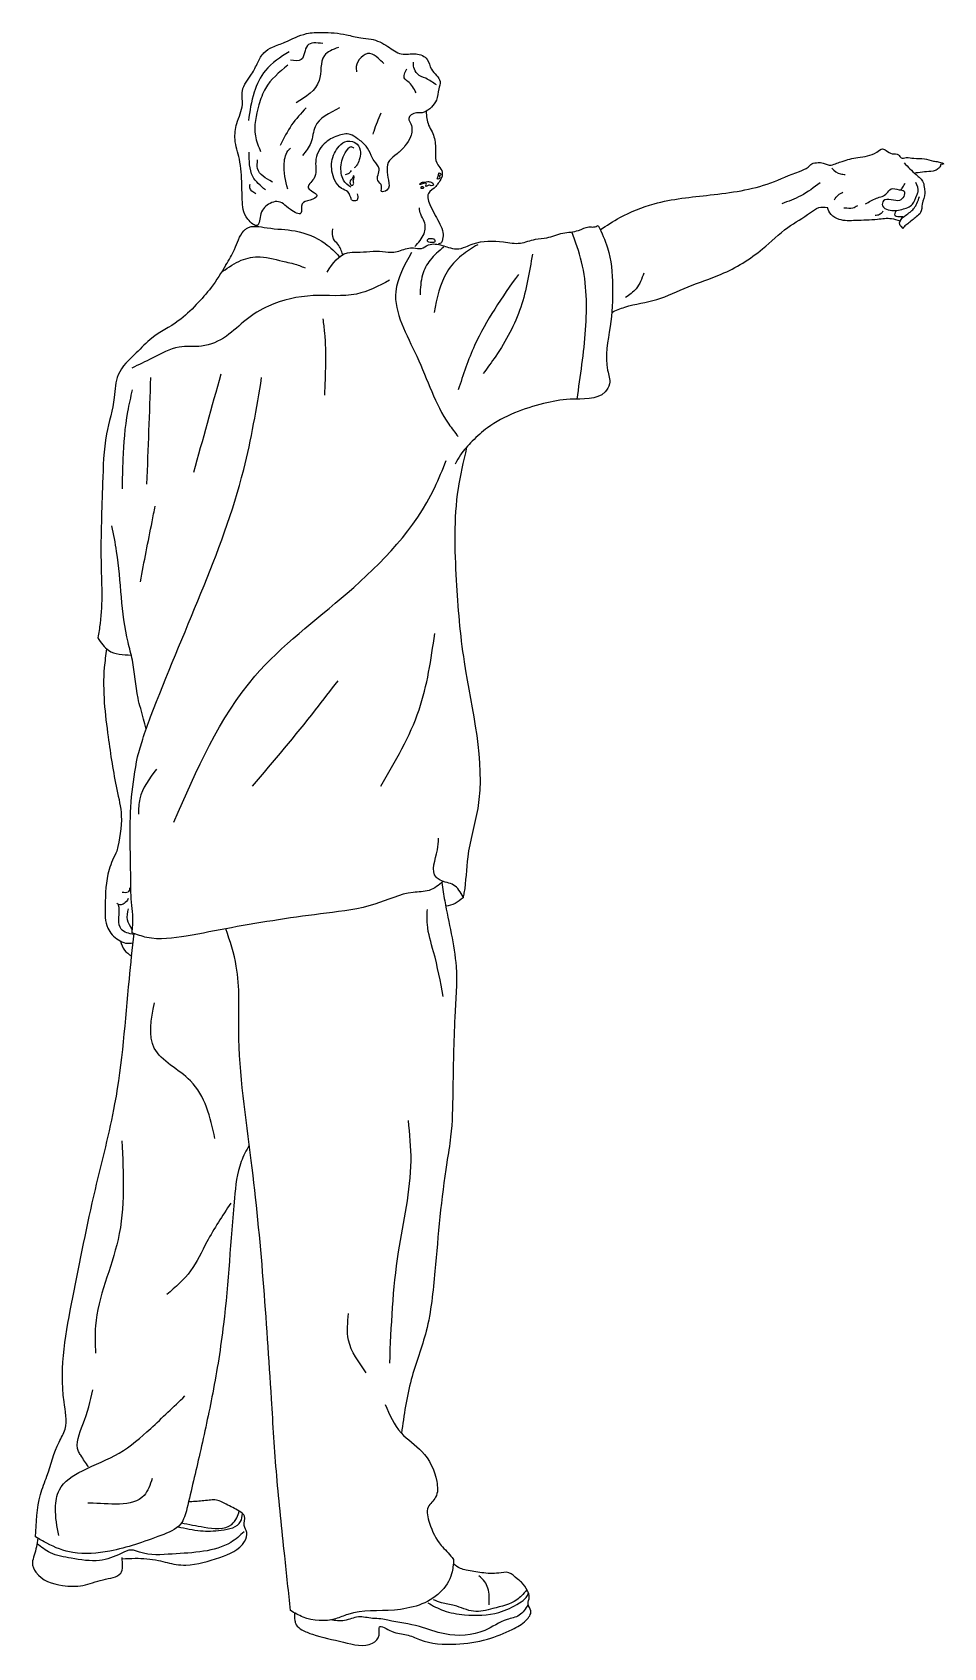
# Model space of a CAD drawing. Header units: metres. Extents: x -355 to 626, y -2 to 1737.
import ezdxf

# ---------------------------------------------------------------- set-up
doc = ezdxf.new("R2010")
doc.units = ezdxf.units.M
doc.layers.add('ceco.net 236', color=7, linetype='Continuous')

msp = doc.modelspace()

# ---------------------------------------------------------------- linework, layer by layer
at = {"layer": 'ceco.net 236'}
msp.add_line((-114.3, 1528.9), (-114.7, 1528), dxfattribs=at)
for points, knots in [([(66.9, 1650.8), (72.5, 1653.4), (81.3, 1661.5), (81.9, 1674.5), (86.4, 1687), (73.5, 1694.8), (71.8, 1709.5), (57.2, 1715.6), (41.6, 1711.1), (27.1, 1722.9), (12.8, 1730.1), (-2.9, 1730.5), (-20.1, 1735.7), (-39.8, 1737.2), (-62.8, 1736.5), (-79.5, 1727), (-95.3, 1721.8), (-106.7, 1715.5), (-112.5, 1703.8), (-119, 1689.9), (-131.1, 1676.5), (-126.8, 1656.7), (-135.4, 1640.5), (-138.1, 1620), (-130.3, 1598.6), (-129.5, 1576.7), (-128.8, 1554.6), (-128.2, 1538.8), (-110.1, 1523.9), (-110.3, 1544.2), (-101.7, 1552.2), (-88, 1556.7), (-80.5, 1547.4), (-62.8, 1537.5), (-66.9, 1554.5), (-56.2, 1555), (-43, 1562.3), (-63.9, 1568.5), (-46.6, 1581.2), (-52.7, 1598.8), (-42.7, 1617.6), (-27.6, 1625.8), (-13.5, 1628.9), (-3.9, 1621.6), (5.2, 1615.4), (9.2, 1605.7), (13.3, 1597.4), (21.7, 1589.9), (13.4, 1577.9), (22.9, 1572.7), (19, 1563.9), (30.7, 1567), (27.4, 1581.6), (25.2, 1597.5), (38.5, 1606), (46.5, 1614.1), (53.4, 1624.7), (55, 1636), (47.8, 1645.5), (58.4, 1651.8), (64.4, 1649.6), (66.9, 1650.8)], [0, 0, 0, 0, 18.741481, 30.953135, 39.009812, 55.18307, 66.750614, 80.089969, 96.00168, 112.611789, 132.197151, 143.545507, 159.149594, 185.801091, 202.428631, 227.41682, 241.695785, 252.726443, 265.225458, 279.447747, 299.907602, 314.476761, 335.855595, 353.188189, 374.881919, 402.821907, 418.563532, 440.768345, 452.716356, 465.912645, 480.934024, 488.492664, 505.429596, 517.380273, 527.401898, 536.892547, 545.906621, 558.125641, 569.713507, 588.362437, 609.692625, 626.629545, 639.955294, 649.163165, 661.382182, 672.643005, 679.46296, 689.574689, 702.226817, 709.392488, 715.041263, 720.91399, 731.848027, 753.048116, 764.022467, 776.064706, 787.519658, 801.598202, 807.616885, 818.1652, 826.26376, 826.26376, 826.26376, 826.26376]), ([(-42.3, 1724.9), (-49, 1725.7), (-62.1, 1727.2), (-61.6, 1704.4), (-72.5, 1706.3), (-77.1, 1707.1)], [0, 0, 0, 0, 16.616957, 33.018008, 44.777609, 44.777609, 44.777609, 44.777609]), ([(-78.5, 1716), (-87.8, 1710.1), (-104.6, 1699.2), (-118.1, 1671.1), (-120.8, 1652.1), (-122.2, 1641.8)], [0, 0, 0, 0, 32.429939, 58.894082, 90.015636, 90.015636, 90.015636, 90.015636]), ([(-25.4, 1720.7), (-31.4, 1718.4), (-46.6, 1712.4), (-41, 1679.3), (-60.2, 1667.6), (-71, 1661.1)], [0, 0, 0, 0, 17.486485, 44.834459, 79.386019, 79.386019, 79.386019, 79.386019]), ([(23.5, 1703.3), (21.5, 1705.2), (17.1, 1709.4), (5.8, 1718.7), (-7.5, 1704.8), (-6, 1696.3), (-5.7, 1694.4)], [0, 0, 0, 0, 8.31097, 18.626832, 38.891559, 44.544826, 44.544826, 44.544826, 44.544826]), ([(80.3, 1680.3), (76.6, 1682.9), (70.1, 1687.4), (59.4, 1690.6), (55.5, 1698.3), (55.5, 1702.9), (55.4, 1704.8)], [0, 0, 0, 0, 13.698879, 23.787917, 31.771001, 37.424273, 37.424273, 37.424273, 37.424273]), ([(-79.9, 1701.5), (-89.1, 1693.9), (-103.3, 1682.2), (-112.7, 1654.3), (-118, 1630.1), (-111.4, 1614.1), (-109.1, 1608.5)], [0, 0, 0, 0, 34.550034, 53.732618, 87.276735, 105.094078, 105.094078, 105.094078, 105.094078]), ([(58.2, 1671.9), (55.9, 1676.4), (52.8, 1682.1), (43.3, 1688), (46.3, 1693.7), (48.4, 1697.7)], [0, 0, 0, 0, 15.124239, 19.455428, 30.506118, 30.506118, 30.506118, 30.506118]), ([(-60.2, 1655.5), (-65.7, 1649.6), (-76.9, 1637.5), (-84.2, 1622.7), (-87.9, 1615.1)], [0, 0, 0, 0, 23.995996, 49.219243, 49.219243, 49.219243, 49.219243]), ([(-24, 1655.5), (-35.1, 1650.2), (-52.1, 1642.1), (-53.1, 1617.6), (-60.5, 1608.6), (-64, 1604.3)], [0, 0, 0, 0, 33.170787, 51.165988, 67.448189, 67.448189, 67.448189, 67.448189]), ([(20.2, 1649.8), (17.5, 1643.3), (14.5, 1635.9), (12, 1628.2), (11.7, 1627.3)], [0, 0, 0, 0, 21.103316, 24.072874, 24.072874, 24.072874, 24.072874]), ([(69, 1651.9), (69.4, 1646.7), (70.1, 1638.8), (77, 1627.7), (80.4, 1613.4), (77.4, 1597.2), (87.1, 1588.5), (86.4, 1580.1), (82.4, 1575.2), (78.7, 1568.9), (67.9, 1564.2), (74.9, 1546), (82.2, 1534.5), (87.7, 1522.2), (87.3, 1515.3), (85.8, 1510.2), (83.3, 1509.1), (81.9, 1508.6)], [0, 0, 0, 0, 15.295071, 23.350053, 38.518137, 59.310787, 66.851, 74.7156, 81.624398, 85.622408, 96.751467, 110.692666, 132.466328, 142.202746, 149.413637, 152.940708, 157.219934, 157.219934, 157.219934, 157.219934]), ([(-11.4, 1556.5), (-12.3, 1559.7), (-13.9, 1565.6), (-23.5, 1568.8), (-31.6, 1579.8), (-34.4, 1597.3), (-27.4, 1613), (-16.1, 1621.5), (-4.4, 1618.1), (-0.7, 1608.1), (-2.6, 1600.1), (-4.8, 1594.1), (-7.5, 1591.7), (-8.4, 1590.9)], [0, 0, 0, 0, 9.375496, 17.016735, 28.170869, 48.728909, 67.183272, 77.184811, 88.483917, 97.726747, 106.014603, 112.897993, 116.603546, 116.603546, 116.603546, 116.603546]), ([(-103.9, 1567.2), (-109.2, 1571.7), (-121.6, 1582.1), (-121.4, 1598.6), (-121.3, 1608)], [0, 0, 0, 0, 19.939787, 46.497898, 46.497898, 46.497898, 46.497898]), ([(-79.9, 1568.1), (-82.1, 1577.2), (-85.6, 1591.3), (-81.9, 1607.7), (-77.6, 1611.8), (-77.1, 1612.3)], [0, 0, 0, 0, 27.953056, 43.840985, 45.833931, 45.833931, 45.833931, 45.833931]), ([(-11.8, 1570.1), (-14.9, 1572.3), (-20.2, 1576.2), (-22.7, 1585.5), (-22.9, 1597.5), (-19.1, 1606.9), (-12.2, 1614.9), (-9.8, 1613.1), (-8.7, 1612.2)], [0, 0, 0, 0, 11.108572, 18.937093, 27.907428, 46.512293, 50.707496, 54.370858, 54.370858, 54.370858, 54.370858]), ([(505.3, 1593.7), (509.2, 1595.2), (518.5, 1598.8), (535, 1603), (550.4, 1603.7), (559.5, 1612.5), (565.5, 1609.3), (570.1, 1605), (577.6, 1606.9), (580.3, 1600.4), (587.2, 1602.9), (595, 1600.5), (605.2, 1601.9), (613.6, 1598.3), (620.7, 1597.7), (624.2, 1596.4), (626.1, 1595.8)], [0, 0, 0, 0, 12.448977, 29.907579, 50.995595, 58.05717, 62.279424, 69.560914, 76.609659, 80.913836, 86.420242, 94.420061, 105.871851, 115.884008, 121.170564, 127.08072, 127.08072, 127.08072, 127.08072]), ([(-96.4, 1575.7), (-103.6, 1579.7), (-113.9, 1585.5), (-112.7, 1596.3), (-112.4, 1599.6)], [0, 0, 0, 0, 21.614373, 31.003871, 31.003871, 31.003871, 31.003871]), ([(-11.7, 1588.1), (-12.4, 1586.9), (-13.8, 1584.5), (-16.6, 1583.9), (-18.1, 1583.6)], [0, 0, 0, 0, 3.892292, 8.105083, 8.105083, 8.105083, 8.105083]), ([(82.8, 1585.6), (82.7, 1584.5), (82.5, 1582.5), (79.7, 1577.9), (85.4, 1579.8), (82.2, 1583), (85.9, 1583.4), (84.4, 1585.2), (83.4, 1585.4), (82.8, 1585.6)], [0, 0, 0, 0, 3.651404, 6.831225, 9.87469, 12.350421, 14.46222, 15.629649, 17.586971, 17.586971, 17.586971, 17.586971]), ([(256.5, 1524.4), (263.5, 1528.9), (281.5, 1540.7), (320.9, 1556.5), (376.6, 1561.5), (430.7, 1568.8), (463.4, 1585), (479.4, 1590), (484.4, 1596.2), (490.6, 1596.7), (496.3, 1596.7), (500.7, 1594.2), (503.8, 1593.8), (505.3, 1593.7)], [0, 0, 0, 0, 24.84105, 64.473495, 125.691807, 192.20457, 225.451822, 235.880143, 241.1458, 248.015237, 253.427114, 258.134485, 262.687938, 262.687938, 262.687938, 262.687938]), ([(505.8, 1590.6), (508.7, 1587.9), (513, 1584), (518.7, 1584), (520.4, 1584)], [0, 0, 0, 0, 11.384053, 16.529366, 16.529366, 16.529366, 16.529366]), ([(583.8, 1596.3), (587.9, 1592), (594.4, 1585.1), (605, 1577.1), (605.2, 1569.1), (607, 1561.3), (602.3, 1553.2), (603, 1543), (595.2, 1537.1), (589.6, 1532.1), (583.9, 1528.4), (582.6, 1526.1), (582.2, 1525.3)], [0, 0, 0, 0, 17.912635, 29.285656, 36.392178, 40.962387, 53.04405, 62.490141, 68.897643, 80.767342, 85.883408, 88.567953, 88.567953, 88.567953, 88.567953]), ([(626.3, 1595.4), (625.7, 1595), (624.8, 1594.4), (623, 1595.1), (622.9, 1592.8), (621.1, 1590.2), (615.8, 1586.9), (607.9, 1587.3), (601, 1585.6), (597, 1585.6), (596, 1585.6)], [0, 0, 0, 0, 2.12831, 3.345373, 3.935108, 7.999695, 12.665396, 21.838505, 31.011613, 33.876191, 33.876191, 33.876191, 33.876191]), ([(-114.2, 1563), (-117.4, 1564.9), (-121.7, 1567.5), (-120.7, 1572), (-120.4, 1573.3)], [0, 0, 0, 0, 9.300412, 13.085504, 13.085504, 13.085504, 13.085504]), ([(-9.2, 1582.7), (-9.7, 1581), (-10.2, 1578.8), (-12.8, 1577.4), (-13.3, 1574.8), (-11.5, 1570.9), (-8, 1573.9), (-10.3, 1577.4), (-7.6, 1580.6), (-8.8, 1582.3), (-9.1, 1582.7)], [0, 0, 0, 0, 5.087914, 6.067108, 8.661062, 12.35332, 14.859954, 18.402509, 22.819711, 24.245283, 24.245283, 24.245283, 24.245283]), ([(77, 1572.5), (76.8, 1573.3), (76.5, 1574.8), (73.8, 1575.8), (71, 1576.5), (67.5, 1575.5), (64.5, 1575.9), (59.4, 1570.8), (69.6, 1576.5), (69.3, 1572.7), (68.3, 1570.3), (71.2, 1571.8), (72.9, 1572.9), (74.7, 1571.1), (76.2, 1572), (77, 1572.5)], [0, 0, 0, 0, 2.254455, 4.284039, 7.906808, 11.02325, 14.612269, 17.514663, 24.709406, 26.165933, 27.658071, 30.373756, 31.757866, 33.715197, 36.276677, 36.276677, 36.276677, 36.276677]), ([(63.4, 1570.2), (64.5, 1570.5), (65.8, 1570.9), (67.1, 1568.8), (64.9, 1569.3), (63.2, 1568.9), (63.4, 1569.8), (63.4, 1570.2)], [0, 0, 0, 0, 2.807224, 3.630938, 5.567676, 6.851391, 7.891195, 7.891195, 7.891195, 7.891195]), ([(493.4, 1575), (486.7, 1569.9), (474, 1560.2), (459, 1554.9), (451.9, 1552.4)], [0, 0, 0, 0, 25.086459, 47.531884, 47.531884, 47.531884, 47.531884]), ([(542, 1552.1), (545.9, 1554.4), (553.3, 1558.8), (564.4, 1560.9), (569.6, 1570.5), (576.9, 1567), (585, 1567.1), (583.9, 1559.4), (578.2, 1554.4), (570.4, 1556.8), (560.9, 1557.7), (559.4, 1548.6), (569.3, 1543.9), (580.4, 1545.7), (593.8, 1550), (596.3, 1559.5), (600.2, 1567.2), (597.9, 1571.9), (596.2, 1575.3)], [0, 0, 0, 0, 13.500837, 25.824543, 32.249944, 41.088227, 46.564287, 52.427965, 58.439729, 67.546245, 76.127913, 81.471488, 89.033915, 103.703135, 116.417831, 127.159008, 131.238072, 141.53752, 141.53752, 141.53752, 141.53752]), ([(580.5, 1567.4), (581.4, 1568.6), (582.9, 1570.9), (584.2, 1573.3), (584.8, 1574.5)], [0, 0, 0, 0, 4.478354, 8.270185, 8.270185, 8.270185, 8.270185]), ([(-11.4, 1556.5), (-10.3, 1556.1), (-8.4, 1555.5), (-4.4, 1555.8), (-4, 1560), (-4.5, 1562.2), (-4.7, 1563.1)], [0, 0, 0, 0, 3.406566, 6.202452, 10.402918, 13.355262, 13.355262, 13.355262, 13.355262]), ([(268.9, 1435.4), (273.6, 1437.4), (289.1, 1444.1), (318.4, 1447.2), (351.3, 1464.1), (391.7, 1476.6), (428.1, 1498.9), (455.9, 1526.9), (477.8, 1538.4), (491.1, 1549.4), (497.9, 1548.6), (501.2, 1548.2)], [0, 0, 0, 0, 15.165421, 50.541732, 86.981574, 125.077081, 177.229958, 212.972033, 242.070755, 252.439938, 261.879979, 261.879979, 261.879979, 261.879979]), ([(579.5, 1533.7), (576.4, 1534.7), (568.4, 1537.2), (552.1, 1534.7), (533.5, 1534.4), (516.1, 1533.5), (504.5, 1539.6), (502.2, 1545.6), (501.2, 1548.2)], [0, 0, 0, 0, 9.656277, 24.712478, 48.443352, 66.003277, 76.355313, 84.725219, 84.725219, 84.725219, 84.725219]), ([(508.6, 1556.7), (509.8, 1558.5), (512.2, 1562), (516.1, 1563.9), (517.9, 1564.8)], [0, 0, 0, 0, 6.584396, 12.505945, 12.505945, 12.505945, 12.505945]), ([(533.4, 1550), (531.8, 1549), (527.7, 1546.6), (522.4, 1547.7), (519.2, 1547.6), (518.8, 1547.6)], [0, 0, 0, 0, 5.481431, 14.087147, 15.130266, 15.130266, 15.130266, 15.130266]), ([(581.6, 1537.2), (584.9, 1539.5), (589.5, 1542.6), (595, 1547.8), (598, 1553.3), (599.5, 1557.7), (600.4, 1560.2)], [0, 0, 0, 0, 12.072023, 16.732651, 22.453973, 30.598785, 30.598785, 30.598785, 30.598785]), ([(57, 1506.3), (60.9, 1510.5), (67.9, 1517.9), (68.9, 1532.3), (62.7, 1540.2), (62.2, 1545.5), (61.9, 1547.9)], [0, 0, 0, 0, 16.907534, 30.009673, 38.798099, 45.798479, 45.798479, 45.798479, 45.798479]), ([(561, 1544.3), (560.4, 1543.4), (558.9, 1541.3), (555.6, 1539.8), (553.4, 1539.7), (552.5, 1539.7)], [0, 0, 0, 0, 3.217281, 7.54945, 10.031245, 10.031245, 10.031245, 10.031245]), ([(582.2, 1538.4), (578.5, 1538), (572.3, 1537.4), (574.2, 1542.7), (575, 1544.8)], [0, 0, 0, 0, 8.307584, 13.758115, 13.758115, 13.758115, 13.758115]), ([(582.2, 1525.4), (582, 1526.1), (581.7, 1527.3), (579.9, 1528.1), (577.8, 1531.7), (580, 1534.8), (581.6, 1537.2)], [0, 0, 0, 0, 2.143537, 3.275168, 5.755447, 13.337799, 13.337799, 13.337799, 13.337799]), ([(-146.5, 1486.5), (-143.1, 1491.9), (-135.9, 1503.6), (-132, 1518.9), (-119.8, 1530.1), (-98.6, 1524.7), (-70.6, 1525), (-42.4, 1513.6), (-28.8, 1500.5), (-24.4, 1495.2)], [0, 0, 0, 0, 19.055254, 41.289772, 45.206286, 67.335494, 97.743105, 132.925921, 153.796788, 153.796788, 153.796788, 153.796788]), ([(-37.5, 1478.8), (-31.3, 1488.2), (-22.9, 1500.7), (0.7, 1499.7), (16.9, 1502.6), (35.4, 1498.7), (46, 1504.2), (56, 1505.3), (64.3, 1502.7), (73, 1510.6), (84.1, 1508.3), (93.6, 1505.2), (102.2, 1502.7), (111.3, 1505.6), (126.9, 1512.9), (147.6, 1512.5), (170.2, 1508.1), (185.2, 1514.8), (201.1, 1515), (215.8, 1522.1), (231.8, 1521.6), (242.1, 1528.2), (249.7, 1526.8), (252.9, 1528.3), (254.4, 1529)], [0, 0, 0, 0, 30.167085, 40.389157, 68.103451, 80.090309, 95.229002, 101.960698, 110.436681, 118.910793, 133.793002, 140.802496, 149.437124, 159.905192, 168.404886, 201.140602, 219.433632, 236.132574, 248.686143, 266.404382, 283.656292, 295.460084, 300.852349, 305.706696, 305.706696, 305.706696, 305.706696]), ([(-20.7, 1497.5), (-22, 1501.4), (-24.1, 1507.8), (-32.4, 1514.9), (-31.7, 1521.6), (-31.4, 1525.5)], [0, 0, 0, 0, 12.235061, 19.655488, 30.814386, 30.814386, 30.814386, 30.814386]), ([(75.2, 1510.6), (76.6, 1510.6), (79.1, 1510.5), (78.3, 1514.9), (74.8, 1514.6), (71.3, 1515.5), (69.7, 1510.7), (73, 1510.6), (75.2, 1510.6)], [0, 0, 0, 0, 3.397622, 6.053613, 9.340619, 12.651423, 15.314971, 20.104837, 20.104837, 20.104837, 20.104837]), ([(254.4, 1529), (258.1, 1521.1), (267.9, 1500.6), (270.7, 1462.8), (268.5, 1419), (259.8, 1383.8), (268.6, 1359.9), (256.9, 1339.9), (226.1, 1343.9), (184.1, 1335.3), (145.6, 1321.6), (119.2, 1297.5), (107.1, 1284.5), (102.1, 1275.5), (100.2, 1272.1)], [0, 0, 0, 0, 26.180744, 67.616503, 111.442504, 158.576906, 173.29401, 183.082806, 221.733292, 250.641384, 316.171877, 338.260224, 357.538075, 369.13681, 369.13681, 369.13681, 369.13681]), ([(231.6, 1342), (235.3, 1366.7), (242.5, 1415.5), (242.3, 1477.7), (229.8, 1511.4), (225.9, 1522)], [0.927746, 0.927746, 0.927746, 0.927746, 76.168333, 149.373508, 183.383163, 183.383163, 183.383163, 183.383163]), ([(53.2, 1499.8), (45.5, 1485.9), (25.3, 1449.4), (64, 1385.5), (80, 1331.7), (100.2, 1306), (103.6, 1301.6)], [0, 0, 0, 0, 45.245155, 118.573634, 199.383724, 216.191598, 216.191598, 216.191598, 216.191598]), ([(88, 1505.7), (82.8, 1501.3), (73.1, 1493.1), (63.3, 1474.9), (62.9, 1461.6), (62.6, 1454.2)], [0, 0, 0, 0, 20.270739, 38.103691, 59.836573, 59.836573, 59.836573, 59.836573]), ([(124.6, 1508.2), (118.6, 1504.6), (105.9, 1497), (85.2, 1473.9), (80.6, 1450.6), (77.6, 1435.1)], [0, 0, 0, 0, 20.973817, 44.224287, 90.44668, 90.44668, 90.44668, 90.44668]), ([(183.5, 1498.1), (180.3, 1478.8), (173.9, 1439.8), (151.6, 1397.6), (135.1, 1375.7), (130.5, 1369.6)], [0, 0, 0, 0, 58.499734, 117.87247, 140.733286, 140.733286, 140.733286, 140.733286]), ([(-146.5, 1486.5), (-151.5, 1478.2), (-160.8, 1462.9), (-178.6, 1443.1), (-198.8, 1423.2), (-224.7, 1411.2), (-244.3, 1389.8), (-265.3, 1371.5), (-265.8, 1338.1), (-278, 1300.8), (-279.2, 1241), (-282.5, 1173.4), (-278.6, 1117.3), (-283.5, 1090.2), (-284.4, 1085)], [0, 0, 0, 0, 29.109016, 53.518935, 79.675592, 113.692669, 136.860154, 167.287099, 191.987271, 232.320234, 285.363939, 369.368331, 436.39978, 452.094166, 452.094166, 452.094166, 452.094166]), ([(-149.8, 1479.6), (-143.4, 1484.1), (-131.4, 1492.5), (-106.8, 1497.2), (-88.4, 1490.6), (-72, 1487.8), (-65.3, 1485), (-61.3, 1483.3)], [0, 0, 0, 0, 23.130973, 43.736487, 71.928953, 80.604694, 93.546596, 93.546596, 93.546596, 93.546596]), ([(29.6, 1469.9), (18, 1463.8), (-7.7, 1450.3), (-53.6, 1456.2), (-94.9, 1446.8), (-125.3, 1428.5), (-145, 1408.1), (-170.9, 1396.8), (-199.7, 1400.5), (-223.8, 1386.7), (-240.4, 1378.9), (-247.7, 1375.4)], [0, 0, 0, 0, 38.426752, 85.171476, 134.362217, 162.747244, 190.44261, 219.095388, 243.366633, 274.654748, 298.978324, 298.978324, 298.978324, 298.978324]), ([(168.4, 1476.3), (151, 1451.6), (123.7, 1413), (109, 1368.2), (103.6, 1352)], [0, 0, 0, 0, 89.787659, 140.823722, 140.823722, 140.823722, 140.823722]), ([(303.5, 1477.6), (301.3, 1471.6), (297.4, 1460.7), (288, 1454.2), (283.8, 1451.3)], [0, 0, 0, 0, 18.558509, 33.555762, 33.555762, 33.555762, 33.555762]), ([(-40.1, 1346.1), (-39.1, 1368.5), (-37.8, 1396.1), (-41.1, 1423.4), (-41.8, 1428.4)], [0, 0, 0, 0, 67.212963, 82.429151, 82.429151, 82.429151, 82.429151]), ([(-241.8, 956.8), (-239.9, 963.2), (-235.7, 977.6), (-213.9, 1036.9), (-172.8, 1131.6), (-126.8, 1252.3), (-113.5, 1331.9), (-108, 1365.2)], [0, 0, 0, 0, 19.782702, 45.256736, 189.193085, 329.896605, 430.897362, 430.897362, 430.897362, 430.897362]), ([(-257.9, 1245.3), (-257.7, 1255.9), (-257.2, 1283.7), (-254.5, 1319.6), (-248.8, 1344.1), (-247, 1352)], [0, 0, 0, 0, 31.937235, 83.435, 107.494781, 107.494781, 107.494781, 107.494781]), ([(112.7, 1290.3), (108.9, 1273.9), (98.2, 1227.7), (100.5, 1150.1), (109.7, 1036.2), (138.2, 935.1), (112.1, 854), (112.1, 821.2), (109.2, 806.7), (108.8, 805.1)], [0, 0, 0, 0, 43.291049, 141.910923, 230.014684, 388.674661, 442.079553, 481.187151, 486.28494, 486.28494, 486.28494, 486.28494]), ([(-202.4, 886.5), (-178, 942.8), (-135.6, 1040.9), (-10.1, 1132.9), (64.9, 1210.2), (86.7, 1266), (90.5, 1275.8)], [0, 0, 0, 0, 179.694058, 313.30165, 461.030312, 492.466166, 492.466166, 492.466166, 492.466166]), ([(-238.6, 1145.3), (-234.4, 1166.9), (-229.2, 1194), (-223.7, 1221.2), (-222.6, 1226.8)], [0, 0, 0, 0, 65.911297, 83.04806, 83.04806, 83.04806, 83.04806]), ([(-232.2, 987), (-233.1, 990.5), (-236.1, 1001.5), (-243.5, 1025.7), (-244.7, 1054.1), (-259.5, 1105.4), (-259, 1155), (-267.4, 1196.3), (-269.2, 1205.5)], [4.000793, 4.000793, 4.000793, 4.000793, 14.832334, 38.22454, 79.620106, 99.321653, 197.894528, 225.913878, 225.913878, 225.913878, 225.913878]), ([(-284.4, 1085), (-281, 1079.8), (-272.6, 1067.4), (-257.3, 1066.7), (-248.4, 1066.3)], [0, 0, 0, 0, 17.872508, 42.793117, 42.793117, 42.793117, 42.793117]), ([(20.3, 925.2), (36, 951.9), (66, 1003), (74.4, 1061.6), (78.4, 1089.6)], [0, 0, 0, 0, 91.926684, 175.857684, 175.857684, 175.857684, 175.857684]), ([(-275, 1073.2), (-275.9, 1066.4), (-280.3, 1034.9), (-274.4, 983.6), (-266.4, 931), (-256.5, 890.2), (-261.2, 868.1), (-263.8, 855.4)], [0, 0, 0, 0, 20.501051, 95.262569, 152.690136, 181.403915, 219.482828, 219.482828, 219.482828, 219.482828]), ([(-117.7, 925.2), (-94.7, 952.3), (-63.3, 989.6), (-33.7, 1028.3), (-25.7, 1038.8)], [0, 0, 0, 0, 106.539194, 146.20979, 146.20979, 146.20979, 146.20979]), ([(-247.5, 767.3), (-247, 772.7), (-245.9, 782.6), (-248.8, 801.8), (-248.7, 845.3), (-251.5, 899.1), (-244.2, 942.5), (-241.8, 956.8)], [0, 0, 0, 0, 16.111301, 29.604862, 58.133959, 146.529327, 190.040521, 190.040521, 190.040521, 190.040521]), ([(-221.3, 943.6), (-228.9, 933.4), (-240, 918.7), (-240.6, 900.7), (-240.7, 895.1)], [0, 0, 0, 0, 36.802155, 53.307094, 53.307094, 53.307094, 53.307094]), ([(-263.8, 855.4), (-267, 848.8), (-276, 830.1), (-276.2, 801.6), (-277, 773.4), (-265.1, 760.6), (-254.7, 755.6), (-249.2, 756.1), (-246.4, 756.4)], [0, 0, 0, 0, 21.755524, 61.640681, 85.139586, 102.215187, 110.653087, 118.683246, 118.683246, 118.683246, 118.683246]), ([(109, 806.1), (106.1, 811.1), (100.3, 820.7), (87.1, 821.8), (72.6, 831.6), (81.7, 851.4), (82.3, 865), (82.4, 869.1)], [0.609943, 0.609943, 0.609943, 0.609943, 17.108413, 32.395939, 37.433169, 67.0052, 79.639823, 79.639823, 79.639823, 79.639823]), ([(87.5, 822.6), (82.7, 818.7), (73.2, 811.1), (45.9, 811.9), (11.4, 794.3), (-55.2, 786.8), (-123.2, 776.6), (-186.4, 763.8), (-223.6, 758.6), (-242.3, 765.4), (-247.5, 767.3)], [0.217217, 0.217217, 0.217217, 0.217217, 18.154194, 35.625167, 78.594119, 131.739589, 235.199919, 284.539587, 327.1154, 343.731442, 343.731442, 343.731442, 343.731442]), ([(85.9, 821.4), (86.9, 814.8), (91.5, 784.6), (104.5, 737), (98.8, 667.7), (98, 606.8), (97.2, 554.3), (86, 490.4), (80.3, 420.6), (72.8, 341.2), (50.5, 285.5), (45.2, 248), (42.5, 228.5)], [0, 0, 0, 0, 19.921807, 91.722136, 146.033906, 226.761125, 275.16759, 303.186095, 420.821581, 485.911402, 540.66866, 599.299668, 599.299668, 599.299668, 599.299668]), ([(-251.6, 804.1), (-252.9, 802), (-254.9, 798.8), (-260.2, 796.9), (-262.6, 798.1), (-263.8, 798.7)], [0, 0, 0, 0, 7.026262, 11.33634, 15.057432, 15.057432, 15.057432, 15.057432]), ([(-250.1, 815.6), (-250.4, 813.8), (-251.4, 809.7), (-255.7, 810.5), (-258.1, 810.9)], [0, 0, 0, 0, 4.775302, 11.020573, 11.020573, 11.020573, 11.020573]), ([(108.8, 805.1), (106.1, 802.8), (100.6, 798.2), (93.6, 796.7), (90.1, 795.9)], [0.69466, 0.69466, 0.69466, 0.69466, 11.282648, 21.807917, 21.807917, 21.807917, 21.807917]), ([(-245.5, 765.5), (-250.9, 766.5), (-260.2, 768.4), (-262.5, 781.7), (-260.7, 790.1), (-261.7, 795.3), (-262.1, 797)], [0, 0, 0, 0, 14.937628, 25.393574, 35.793848, 41.04572, 41.04572, 41.04572, 41.04572]), ([(-247.2, 770.7), (-249.5, 774.2), (-253.9, 781.1), (-252.2, 789.2), (-251.4, 793.2)], [0.269115, 0.269115, 0.269115, 0.269115, 12.132155, 24.000218, 24.000218, 24.000218, 24.000218]), ([(87.5, 698.7), (84.5, 714.8), (79.6, 740.8), (69.6, 771.5), (70.2, 787), (70.4, 792.4)], [0, 0, 0, 0, 49.3995, 79.490825, 95.586358, 95.586358, 95.586358, 95.586358]), ([(-351.3, 116.8), (-350.7, 132.3), (-349.9, 154.9), (-336.6, 187.9), (-330.7, 212.2), (-315.8, 236.8), (-328.1, 291.3), (-310.6, 376.6), (-290.2, 483.3), (-259.8, 595.8), (-253.6, 689), (-247.1, 750.2), (-245.4, 766.5)], [0, 0, 0, 0, 45.933588, 67.0016, 105.993699, 121.275432, 150.668777, 263.383957, 382.126667, 476.623698, 612.105819, 661.313252, 661.313252, 661.313252, 661.313252]), ([(-76.9, 37.5), (-79, 57.2), (-84.1, 105.5), (-92.3, 181.4), (-100.8, 323.5), (-111.7, 483.6), (-135.8, 637.7), (-130.4, 722.8), (-142, 758.4), (-146.5, 771.7)], [3.161452, 3.161452, 3.161452, 3.161452, 62.617221, 148.890283, 232.106396, 489.650216, 629.871958, 699.711941, 741.493367, 741.493367, 741.493367, 741.493367]), ([(-259.9, 758.3), (-258.8, 754.9), (-256.8, 748.1), (-250.9, 744.2), (-247.9, 742.3)], [0.130304, 0.130304, 0.130304, 0.130304, 10.511351, 20.688995, 20.688995, 20.688995, 20.688995]), ([(-158.3, 545.8), (-163.4, 568.8), (-172.5, 609.6), (-234, 636.9), (-226.9, 674), (-223.5, 691.8)], [0, 0, 0, 0, 67.44276, 119.946302, 168.604552, 168.604552, 168.604552, 168.604552]), ([(29.9, 303.8), (31.6, 343.9), (34.5, 417), (56.2, 503.2), (51.5, 550.7), (50.1, 565.1)], [0, 0, 0, 0, 120.21682, 219.437467, 262.612382, 262.612382, 262.612382, 262.612382]), ([(-258.6, 543.5), (-256.7, 507.6), (-253.2, 439.3), (-288.9, 366.6), (-287.3, 324.5), (-286.9, 314.6)], [0, 0, 0, 0, 106.456885, 202.48757, 232.112393, 232.112393, 232.112393, 232.112393]), ([(-121.3, 538.8), (-124.6, 533), (-133.9, 515.3), (-141, 449.1), (-144.8, 366.1), (-159.5, 274.4), (-174, 208.5), (-183.7, 167.2), (-188.4, 147.4)], [5.268051, 5.268051, 5.268051, 5.268051, 25.219853, 65.030414, 201.439315, 276.636536, 342.82633, 403.836999, 403.836999, 403.836999, 403.836999]), ([(-141.3, 476.2), (-150.3, 462.6), (-165.7, 439.1), (-182.5, 401.7), (-200.8, 385.9), (-210, 377.9)], [0, 0, 0, 0, 48.976055, 84.56216, 120.765513, 120.765513, 120.765513, 120.765513]), ([(4.7, 293.6), (-3.5, 304.9), (-17.7, 324.2), (-15.4, 347.7), (-14.5, 357.5)], [0, 0, 0, 0, 40.03439, 68.782708, 68.782708, 68.782708, 68.782708]), ([(-326.4, 118.3), (-328.3, 128.1), (-331.4, 144.3), (-327.1, 173), (-297.4, 191.6), (-260.3, 204.4), (-225.2, 235.3), (-202.8, 256.9), (-190.7, 268.6)], [0, 0, 0, 0, 29.798547, 49.760632, 82.132522, 126.107916, 169.109848, 219.782849, 219.782849, 219.782849, 219.782849]), ([(-294.4, 192.3), (-297.2, 196.4), (-300.9, 201.8), (-309.8, 215.9), (-297.6, 241.7), (-292.5, 263), (-289.7, 275.1)], [0, 0, 0, 0, 14.93947, 19.711375, 49.090219, 87.863376, 87.863376, 87.863376, 87.863376]), ([(24.9, 259.6), (29.7, 248.5), (38.4, 228), (68.3, 209.5), (80.6, 183.8), (82.4, 159.6), (67.8, 148.8), (73.3, 127.6), (82, 109.3), (94.4, 98.7), (98.2, 93.1), (98.7, 92.4)], [0, 0, 0, 0, 35.285308, 65.349055, 101.219375, 118.393313, 131.662965, 148.957503, 175.961035, 193.815307, 196.429422, 196.429422, 196.429422, 196.429422]), ([(-225.7, 179.9), (-228.1, 173), (-237.4, 146.3), (-274.2, 153.3), (-294.4, 153.2), (-295, 153.2)], [0, 0, 0, 0, 20.382127, 79.610885, 81.388057, 81.388057, 81.388057, 81.388057]), ([(-258.1, 93.3), (-253.5, 93.5), (-240.5, 94.3), (-220.8, 92.8), (-203.2, 87), (-180.5, 85.9), (-155.3, 93.7), (-128.6, 103.7), (-122.4, 121.3), (-128.6, 129.4), (-124, 139.2), (-134.8, 146.5), (-145, 151.3), (-156, 157.4), (-167.5, 155.9), (-176.9, 155.1), (-184.3, 154.7), (-186.7, 154.6)], [0, 0, 0, 0, 13.898696, 39.164054, 58.676658, 69.223694, 106.636288, 138.294705, 148.419238, 156.113457, 166.30652, 173.98326, 190.023349, 203.0372, 209.297048, 224.160785, 231.47958, 231.47958, 231.47958, 231.47958]), ([(-188.4, 147.4), (-190.1, 141.3), (-194, 126.9), (-228, 114), (-264.7, 101), (-308.4, 96.7), (-334.8, 107.1), (-347.3, 114.5), (-351.3, 116.8)], [0, 0, 0, 0, 18.170982, 42.476545, 100.077152, 140.016369, 169.577567, 183.44694, 183.44694, 183.44694, 183.44694]), ([(-198.1, 127.8), (-189.9, 126), (-174.4, 122.5), (-152.4, 123.3), (-130.2, 127.8), (-129, 139), (-128.7, 142.2)], [0, 0, 0, 0, 24.684113, 47.066521, 69.744962, 78.854059, 78.854059, 78.854059, 78.854059]), ([(-194.4, 131.9), (-186.5, 130.4), (-169.2, 126.9), (-144.2, 123.8), (-134.4, 136.9), (-132.9, 142.2), (-132.2, 144.6)], [0, 0, 0, 0, 24.935229, 54.693577, 63.834515, 71.257403, 71.257403, 71.257403, 71.257403]), ([(-126.8, 122.5), (-131.4, 118.3), (-143.7, 107.2), (-171.6, 100.1), (-204.5, 98.6), (-231, 96.4), (-249.1, 104.3), (-263.3, 96.7), (-284.2, 88.9), (-310.6, 93.5), (-334.5, 97.4), (-345.2, 106), (-349.8, 109.7)], [0, 0, 0, 0, 18.489772, 49.283676, 83.105332, 118.367062, 127.544005, 138.988142, 163.542037, 194.228477, 217.371614, 234.854006, 234.854006, 234.854006, 234.854006]), ([(-348.9, 115.4), (-349.9, 109.3), (-351.2, 100.4), (-356.2, 88.2), (-348.4, 71.1), (-325.7, 63.8), (-299.7, 63.1), (-280.9, 71.6), (-256.1, 73.9), (-257.6, 88.2), (-258.3, 94.8)], [0, 0, 0, 0, 18.750476, 27.184172, 38.094993, 70.009208, 91.948452, 114.448015, 134.713966, 151.724022, 151.724022, 151.724022, 151.724022]), ([(98.7, 92.4), (98.3, 87.2), (97.3, 74.2), (79.6, 47), (35.4, 34.8), (-4.2, 39), (-34.6, 25.1), (-58, 26.6), (-72.5, 35), (-76.9, 37.5)], [0, 0, 0, 0, 15.242092, 39.094454, 91.709103, 141.990216, 156.029655, 191.027652, 206.246985, 206.246985, 206.246985, 206.246985]), ([(-72.8, 35.2), (-72.8, 32.5), (-72.7, 28.1), (-70.9, 21), (-63.4, 15.8), (-46.6, 9), (-21.7, 4.8), (6.2, -3.7), (20.2, 9.2), (16.4, 25), (34.2, 12.2), (47.4, 13), (69.6, 1.9), (99.6, 0.1), (133.5, 5), (159.1, 15.4), (175.3, 24.2), (184.4, 36.3), (177.1, 44.4), (181.4, 52), (177.5, 60.2), (173.4, 67.2), (165.7, 72.5), (158.8, 80.3), (147.7, 77.6), (138.1, 77.3), (126.3, 78.5), (115.7, 80.5), (105, 82.7), (100.8, 85.9), (98.3, 87.9)], [1.194044, 1.194044, 1.194044, 1.194044, 9.370893, 14.270706, 22.520481, 34.809997, 69.28609, 100.616263, 111.84986, 120.591598, 134.43414, 150.944158, 165.94199, 205.227646, 239.784351, 268.379479, 286.382326, 297.540967, 305.571895, 313.159096, 320.129266, 331.203821, 337.116965, 348.435371, 359.265501, 368.432139, 377.62703, 394.528937, 400.990179, 410.165317, 410.165317, 410.165317, 410.165317]), ([(136.9, 43.8), (137.1, 49.9), (137.5, 58.6), (132.3, 69.3), (128.1, 73), (125.7, 75)], [0, 0, 0, 0, 18.133806, 25.488454, 34.794615, 34.794615, 34.794615, 34.794615]), ([(70.9, 45.9), (76.4, 42.8), (88.7, 35.9), (115, 31.9), (144.1, 32.2), (165.3, 42.9), (176.4, 50.2), (178.6, 54.6), (179.3, 56.1)], [0, 0, 0, 0, 18.881625, 41.882905, 79.12315, 103.382427, 112.879103, 117.834711, 117.834711, 117.834711, 117.834711]), ([(177.5, 59.7), (175.7, 57.6), (172.5, 53.7), (161.5, 44.5), (143.2, 40.4), (119.7, 34), (102.1, 43.5), (87, 44.9), (79.8, 48), (76.9, 49.2)], [0, 0, 0, 0, 8.573133, 15.071929, 42.593315, 63.607654, 85.333806, 99.374554, 108.726956, 108.726956, 108.726956, 108.726956]), ([(179, 44.1), (176.2, 39.5), (170.8, 31), (151.3, 27.8), (128.6, 11), (93.1, 8.8), (60.3, 22.3), (36.7, 24.9), (20, 29.1), (9.3, 28.6), (-4, 32.7), (-18.5, 25.4), (-28.7, 26.6), (-33.7, 27.5)], [1.198476, 1.198476, 1.198476, 1.198476, 16.503013, 30.271682, 57.031902, 100.267315, 128.562042, 163.176039, 170.800557, 179.923289, 195.242846, 210.645746, 225.629515, 225.629515, 225.629515, 225.629515])]:
    msp.add_open_spline(points, degree=3, knots=knots, dxfattribs=at)
for points in [[(-227.6, 1365.4), (-229, 1327), (-230.4, 1288.7), (-231.9, 1250.3)], [(-151.9, 1368.8), (-161.8, 1333.5), (-171.6, 1298.2), (-181.4, 1262.9)]]:
    msp.add_open_spline(points, degree=3, dxfattribs=at)

doc.saveas('drawing.dxf')
